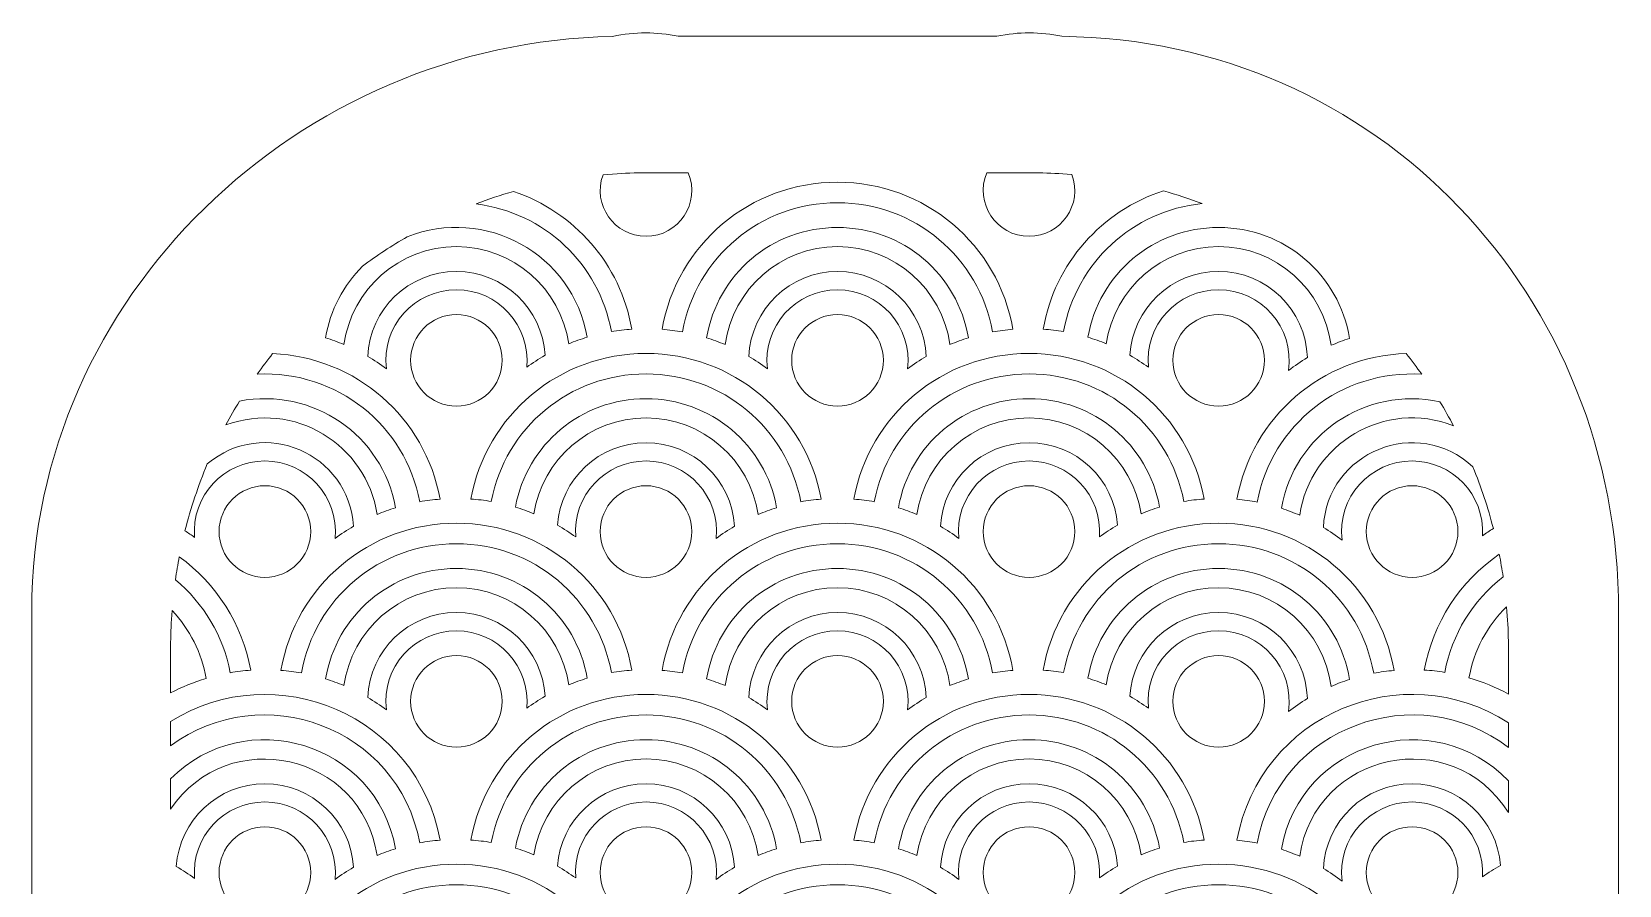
# Model space of a CAD drawing. Header units: inches. Extents: x 98 to 769, y 116 to 749.
# Drawn here: x 512.5 to 768.7, y 610.8 to 748.5 of the extents above; entities that cross this region are included whole.
import ezdxf

# ---------------------------------------------------------------- set-up
doc = ezdxf.new("R2010")
doc.units = ezdxf.units.IN
doc.header["$MEASUREMENT"] = 0
doc.layers.add('_U+0421_U+043B_U+043E_U+0439 1', color=7, linetype='Continuous')

# ---------------------------------------------------------------- blocks, each defined once
blk = doc.blocks.new('block 2')
at = {"layer": '_U+0421_U+043B_U+043E_U+0439 1', "color": 1, "lineweight": 9, "true_color": 0xff0000}
for points, knots in [([(678.78, 747.8), (675.3, 748.53), (671.77, 748.54), (668.29, 747.83), (668.29, 747.83), (616.84, 747.83), (616.84, 747.83), (613.38, 748.53), (609.82, 748.54), (606.26, 747.78), (555.7, 746.87), (512.5, 705.7), (512.51, 655.1), (512.51, 655.1), (512.51, 116.17), (512.51, 116.17), (512.51, 116.17), (614.71, 116.17), (614.71, 116.17), (614.71, 116.17), (614.71, 128.71), (614.71, 128.71), (614.71, 137.46), (621.82, 144.58), (630.57, 144.58), (630.57, 144.58), (655.19, 144.58), (655.19, 144.58), (663.94, 144.58), (671.06, 137.46), (671.06, 128.71), (671.06, 128.71), (671.06, 116.17), (671.06, 116.17), (671.06, 116.17), (768.63, 116.17), (768.63, 116.17), (768.63, 116.17), (768.63, 654.9), (768.63, 654.9), (768.74, 705.8), (729.77, 747.26), (678.78, 747.8)], [0, 0, 0, 0, 1, 1, 1, 2, 2, 2, 3, 3, 3, 4, 4, 4, 5, 5, 5, 6, 6, 6, 7, 7, 7, 8, 8, 8, 9, 9, 9, 10, 10, 10, 11, 11, 11, 12, 12, 12, 13, 13, 13, 14, 14, 14, 14]), ([(604.71, 725.45), (609.1, 725.84), (611.12, 725.77), (618.47, 725.77), (620.51, 720.9), (616.91, 715.52), (611.65, 715.52), (606.56, 715.52), (602.92, 720.6), (604.71, 725.45)], [0, 0, 0, 0, 1, 1, 1, 2, 2, 2, 3, 3, 3, 3]), ([(680.39, 725.5), (682.22, 720.63), (678.59, 715.52), (673.48, 715.52), (668.22, 715.52), (664.61, 720.9), (666.66, 725.77), (674.79, 725.77), (676.22, 725.83), (680.39, 725.5)], [0, 0, 0, 0, 1, 1, 1, 2, 2, 2, 3, 3, 3, 3]), ([(609.36, 700.53), (608.25, 700.45), (607.15, 700.32), (606.07, 700.14), (604.07, 711.11), (595.22, 719.39), (584.22, 720.74), (586.2, 721.5), (588.21, 722.17), (590.25, 722.76), (600.05, 719.48), (607.52, 711.08), (609.36, 700.53)], [0, 0, 0, 0, 1, 1, 1, 2, 2, 2, 3, 3, 3, 4, 4, 4, 4]), ([(670.88, 700.51), (669.77, 700.42), (668.67, 700.28), (667.59, 700.09), (665.42, 712.12), (655.02, 720.94), (642.56, 720.94), (630.1, 720.94), (619.7, 712.12), (617.54, 700.09), (616.46, 700.28), (615.36, 700.42), (614.25, 700.51), (616.63, 714.18), (628.45, 724.26), (642.56, 724.26), (656.67, 724.26), (668.5, 714.18), (670.88, 700.51)], [0, 0, 0, 0, 1, 1, 1, 2, 2, 2, 3, 3, 3, 4, 4, 4, 5, 5, 5, 6, 6, 6, 6]), ([(701.4, 720.8), (690.16, 719.64), (681.08, 711.27), (679.05, 700.14), (677.97, 700.32), (676.88, 700.45), (675.76, 700.53), (677.63, 711.19), (685.22, 719.65), (695.17, 722.86), (697.28, 722.26), (699.35, 721.57), (701.4, 720.8)], [0, 0, 0, 0, 1, 1, 1, 2, 2, 2, 3, 3, 3, 4, 4, 4, 4]), ([(602.16, 699.22), (601.14, 698.92), (600.15, 698.57), (599.18, 698.17), (597.88, 707.02), (590.26, 713.85), (581.05, 713.85), (571.8, 713.85), (564.15, 706.96), (562.9, 698.05), (561.93, 698.45), (560.94, 698.82), (559.93, 699.13), (560.69, 703.65), (562.83, 707.64), (565.9, 710.7), (568.22, 712.42), (570.63, 714), (573.11, 715.44), (585.62, 720.38), (599.8, 712.8), (602.16, 699.22)], [0, 0, 0, 0, 1, 1, 1, 2, 2, 2, 3, 3, 3, 4, 4, 4, 5, 5, 5, 6, 6, 6, 7, 7, 7, 7]), ([(660.71, 698.05), (659.46, 706.96), (651.81, 713.85), (642.56, 713.85), (633.31, 713.85), (625.66, 706.96), (624.42, 698.05), (623.45, 698.45), (622.45, 698.82), (621.44, 699.13), (623.17, 709.39), (631.98, 716.94), (642.56, 716.94), (653.15, 716.94), (661.95, 709.39), (663.68, 699.13), (662.67, 698.82), (661.68, 698.45), (660.71, 698.05)], [0, 0, 0, 0, 1, 1, 1, 2, 2, 2, 3, 3, 3, 4, 4, 4, 5, 5, 5, 6, 6, 6, 6]), ([(722.24, 697.92), (721.05, 706.9), (713.37, 713.85), (704.07, 713.85), (694.87, 713.85), (687.25, 707.02), (685.95, 698.17), (684.97, 698.57), (683.98, 698.92), (682.97, 699.22), (684.74, 709.43), (693.52, 716.94), (704.07, 716.94), (714.69, 716.94), (723.52, 709.34), (725.21, 699.04), (724.2, 698.71), (723.21, 698.34), (722.24, 697.92)], [0, 0, 0, 0, 1, 1, 1, 2, 2, 2, 3, 3, 3, 4, 4, 4, 5, 5, 5, 6, 6, 6, 6]), ([(581.05, 706.89), (574.31, 706.89), (568.92, 701.01), (569.74, 694.14), (568.78, 694.86), (567.78, 695.52), (566.74, 696.13), (567.07, 703.75), (573.35, 709.84), (581.05, 709.84), (588.69, 709.84), (594.93, 703.84), (595.35, 696.31), (594.33, 695.72), (593.34, 695.08), (592.39, 694.39), (593.04, 701.12), (587.73, 706.89), (581.05, 706.89)], [0, 0, 0, 0, 1, 1, 1, 2, 2, 2, 3, 3, 3, 4, 4, 4, 5, 5, 5, 6, 6, 6, 6]), ([(642.56, 709.84), (650.26, 709.84), (656.54, 703.75), (656.88, 696.13), (655.84, 695.52), (654.83, 694.86), (653.87, 694.14), (654.69, 701.05), (649.26, 706.89), (642.56, 706.89), (635.83, 706.89), (630.43, 701.01), (631.26, 694.14), (630.29, 694.86), (629.29, 695.52), (628.25, 696.13), (628.58, 703.74), (634.86, 709.84), (642.56, 709.84)], [0, 0, 0, 0, 1, 1, 1, 2, 2, 2, 3, 3, 3, 4, 4, 4, 5, 5, 5, 6, 6, 6, 6]), ([(704.07, 706.89), (697.43, 706.89), (692.08, 701.16), (692.74, 694.39), (691.78, 695.08), (690.79, 695.72), (689.77, 696.31), (690.19, 703.84), (696.44, 709.85), (704.07, 709.85), (711.84, 709.85), (718.16, 703.65), (718.4, 695.95), (717.34, 695.31), (716.32, 694.62), (715.34, 693.87), (716.35, 700.87), (710.88, 706.89), (704.07, 706.89)], [0, 0, 0, 0, 1, 1, 1, 2, 2, 2, 3, 3, 3, 4, 4, 4, 5, 5, 5, 6, 6, 6, 6]), ([(573.66, 695.5), (573.66, 699.58), (576.97, 702.89), (581.05, 702.89), (585.13, 702.89), (588.44, 699.58), (588.44, 695.5), (588.44, 691.42), (585.13, 688.1), (581.05, 688.1), (576.97, 688.1), (573.66, 691.42), (573.66, 695.5)], [0, 0, 0, 0, 1, 1, 1, 2, 2, 2, 3, 3, 3, 4, 4, 4, 4]), ([(635.17, 695.5), (635.17, 699.58), (638.48, 702.89), (642.56, 702.89), (646.64, 702.89), (649.96, 699.58), (649.96, 695.5), (649.96, 691.42), (646.64, 688.1), (642.56, 688.1), (638.48, 688.1), (635.17, 691.42), (635.17, 695.5)], [0, 0, 0, 0, 1, 1, 1, 2, 2, 2, 3, 3, 3, 4, 4, 4, 4]), ([(704.07, 688.1), (700, 688.1), (696.68, 691.42), (696.68, 695.5), (696.68, 699.58), (700, 702.89), (704.07, 702.89), (708.15, 702.89), (711.47, 699.58), (711.47, 695.5), (711.47, 691.42), (708.15, 688.1), (704.07, 688.1)], [0, 0, 0, 0, 1, 1, 1, 2, 2, 2, 3, 3, 3, 4, 4, 4, 4]), ([(551.39, 696.59), (564.87, 696.01), (576.01, 686.25), (578.41, 673.09), (577.3, 673), (576.2, 672.86), (575.13, 672.67), (572.8, 684.99), (561.82, 693.87), (548.91, 693.27), (549.71, 694.4), (550.53, 695.5), (551.39, 696.59)], [0, 0, 0, 0, 1, 1, 1, 2, 2, 2, 3, 3, 3, 4, 4, 4, 4]), ([(611.65, 696.61), (625.68, 696.61), (637.45, 686.65), (639.92, 673.09), (638.81, 673), (637.72, 672.86), (636.64, 672.67), (634.38, 684.58), (624.03, 693.3), (611.65, 693.3), (599.28, 693.3), (588.94, 684.61), (586.67, 672.72), (585.59, 672.9), (584.49, 673.03), (583.37, 673.11), (585.85, 686.66), (597.62, 696.61), (611.65, 696.61)], [0, 0, 0, 0, 1, 1, 1, 2, 2, 2, 3, 3, 3, 4, 4, 4, 5, 5, 5, 6, 6, 6, 6]), ([(673.48, 696.61), (687.5, 696.61), (699.27, 686.66), (701.75, 673.11), (700.64, 673.03), (699.54, 672.9), (698.46, 672.72), (696.18, 684.61), (685.84, 693.3), (673.48, 693.3), (661.09, 693.3), (650.74, 684.58), (648.49, 672.67), (647.41, 672.86), (646.31, 673), (645.2, 673.09), (647.67, 686.65), (659.44, 696.61), (673.48, 696.61)], [0, 0, 0, 0, 1, 1, 1, 2, 2, 2, 3, 3, 3, 4, 4, 4, 5, 5, 5, 6, 6, 6, 6]), ([(710.3, 672.61), (709.23, 672.82), (708.14, 672.97), (707.03, 673.07), (709.43, 686.34), (720.74, 696.16), (734.36, 696.59), (735.23, 695.5), (736.06, 694.38), (736.86, 693.25), (723.8, 694.03), (712.63, 685.07), (710.3, 672.61)], [0, 0, 0, 0, 1, 1, 1, 2, 2, 2, 3, 3, 3, 4, 4, 4, 4]), ([(546.03, 688.91), (557.87, 691.18), (569.12, 683.46), (571.23, 671.71), (570.21, 671.39), (569.22, 671.03), (568.25, 670.62), (566.53, 681.9), (554.87, 689.13), (543.83, 685.06), (544.52, 686.37), (545.26, 687.65), (546.03, 688.91)], [0, 0, 0, 0, 1, 1, 1, 2, 2, 2, 3, 3, 3, 4, 4, 4, 4]), ([(629.76, 670.62), (628.42, 679.43), (620.82, 686.2), (611.65, 686.2), (602.52, 686.2), (594.94, 679.49), (593.55, 670.74), (592.58, 671.14), (591.59, 671.5), (590.57, 671.8), (592.42, 681.9), (601.17, 689.3), (611.65, 689.3), (622.16, 689.3), (630.92, 681.85), (632.74, 671.71), (631.72, 671.39), (630.73, 671.03), (629.76, 670.62)], [0, 0, 0, 0, 1, 1, 1, 2, 2, 2, 3, 3, 3, 4, 4, 4, 5, 5, 5, 6, 6, 6, 6]), ([(691.57, 670.74), (690.18, 679.49), (682.61, 686.21), (673.48, 686.21), (664.3, 686.21), (656.7, 679.43), (655.36, 670.62), (654.39, 671.03), (653.4, 671.39), (652.39, 671.71), (654.2, 681.86), (662.97, 689.3), (673.48, 689.3), (683.95, 689.3), (692.7, 681.9), (694.55, 671.8), (693.54, 671.5), (692.54, 671.14), (691.57, 670.74)], [0, 0, 0, 0, 1, 1, 1, 2, 2, 2, 3, 3, 3, 4, 4, 4, 5, 5, 5, 6, 6, 6, 6]), ([(742.01, 684.92), (730.89, 689.3), (718.85, 682.04), (717.17, 670.49), (716.21, 670.91), (715.21, 671.29), (714.2, 671.61), (716.27, 683.46), (727.68, 691.37), (739.79, 688.82), (740.57, 687.54), (741.31, 686.24), (742.01, 684.92)], [0, 0, 0, 0, 1, 1, 1, 2, 2, 2, 3, 3, 3, 4, 4, 4, 4]), ([(540.84, 678.77), (549.85, 686.45), (563.74, 680.48), (564.44, 668.71), (563.41, 668.11), (562.42, 667.46), (561.47, 666.75), (562.12, 673.56), (556.76, 679.25), (550.13, 679.25), (543.56, 679.25), (538.23, 673.64), (538.79, 666.92), (538.28, 667.29), (537.77, 667.64), (537.24, 667.98), (538.17, 671.67), (539.38, 675.27), (540.84, 678.77)], [0, 0, 0, 0, 1, 1, 1, 2, 2, 2, 3, 3, 3, 4, 4, 4, 5, 5, 5, 6, 6, 6, 6]), ([(748.42, 668.34), (747.82, 667.97), (747.23, 667.59), (746.66, 667.19), (747.06, 673.85), (741.74, 679.25), (735.31, 679.25), (728.57, 679.25), (723.17, 673.37), (724, 666.48), (723.04, 667.22), (722.04, 667.9), (720.99, 668.53), (721.56, 680.71), (736.21, 686.69), (745.13, 678.28), (746.45, 675.06), (747.55, 671.74), (748.42, 668.34)], [0, 0, 0, 0, 1, 1, 1, 2, 2, 2, 3, 3, 3, 4, 4, 4, 5, 5, 5, 6, 6, 6, 6]), ([(611.65, 679.25), (605.12, 679.25), (599.78, 673.71), (600.3, 666.99), (599.35, 667.67), (598.37, 668.31), (597.35, 668.89), (597.89, 676.32), (604.08, 682.2), (611.65, 682.2), (619.27, 682.2), (625.5, 676.22), (625.95, 668.71), (624.92, 668.11), (623.93, 667.46), (622.98, 666.75), (623.64, 673.5), (618.31, 679.25), (611.65, 679.25)], [0, 0, 0, 0, 1, 1, 1, 2, 2, 2, 3, 3, 3, 4, 4, 4, 5, 5, 5, 6, 6, 6, 6]), ([(673.48, 679.25), (666.82, 679.25), (661.49, 673.51), (662.14, 666.75), (661.19, 667.46), (660.2, 668.11), (659.17, 668.71), (659.62, 676.22), (665.85, 682.2), (673.48, 682.2), (681.04, 682.2), (687.24, 676.32), (687.77, 668.89), (686.75, 668.31), (685.77, 667.67), (684.83, 666.99), (685.34, 673.69), (680.02, 679.25), (673.48, 679.25)], [0, 0, 0, 0, 1, 1, 1, 2, 2, 2, 3, 3, 3, 4, 4, 4, 5, 5, 5, 6, 6, 6, 6]), ([(542.74, 667.86), (542.74, 671.93), (546.06, 675.25), (550.13, 675.25), (554.21, 675.25), (557.53, 671.93), (557.53, 667.86), (557.53, 663.78), (554.21, 660.46), (550.13, 660.46), (546.06, 660.46), (542.74, 663.78), (542.74, 667.86)], [0, 0, 0, 0, 1, 1, 1, 2, 2, 2, 3, 3, 3, 4, 4, 4, 4]), ([(604.25, 667.86), (604.25, 671.93), (607.57, 675.25), (611.65, 675.25), (615.73, 675.25), (619.04, 671.93), (619.04, 667.86), (619.04, 663.78), (615.73, 660.46), (611.65, 660.46), (607.57, 660.46), (604.25, 663.78), (604.25, 667.86)], [0, 0, 0, 0, 1, 1, 1, 2, 2, 2, 3, 3, 3, 4, 4, 4, 4]), ([(673.48, 660.46), (669.4, 660.46), (666.08, 663.78), (666.08, 667.86), (666.08, 671.94), (669.4, 675.25), (673.48, 675.25), (677.55, 675.25), (680.87, 671.94), (680.87, 667.86), (680.87, 663.78), (677.55, 660.46), (673.48, 660.46)], [0, 0, 0, 0, 1, 1, 1, 2, 2, 2, 3, 3, 3, 4, 4, 4, 4]), ([(727.91, 667.86), (727.91, 671.93), (731.23, 675.25), (735.31, 675.25), (739.38, 675.25), (742.7, 671.93), (742.7, 667.86), (742.7, 663.78), (739.38, 660.46), (735.31, 660.46), (731.23, 660.46), (727.91, 663.78), (727.91, 667.86)], [0, 0, 0, 0, 1, 1, 1, 2, 2, 2, 3, 3, 3, 4, 4, 4, 4]), ([(581.05, 669.2), (595.15, 669.2), (606.97, 659.14), (609.36, 645.47), (608.25, 645.4), (607.15, 645.27), (606.07, 645.08), (603.88, 657.09), (593.49, 665.89), (581.05, 665.89), (568.59, 665.89), (558.19, 657.06), (556.02, 645.03), (554.94, 645.23), (553.85, 645.37), (552.73, 645.45), (555.11, 659.13), (566.93, 669.2), (581.05, 669.2)], [0, 0, 0, 0, 1, 1, 1, 2, 2, 2, 3, 3, 3, 4, 4, 4, 5, 5, 5, 6, 6, 6, 6]), ([(642.56, 669.2), (656.67, 669.2), (668.5, 659.13), (670.88, 645.45), (669.77, 645.37), (668.67, 645.23), (667.59, 645.03), (665.42, 657.06), (655.02, 665.89), (642.56, 665.89), (630.1, 665.89), (619.7, 657.06), (617.54, 645.03), (616.46, 645.23), (615.36, 645.37), (614.25, 645.45), (616.63, 659.13), (628.45, 669.2), (642.56, 669.2)], [0, 0, 0, 0, 1, 1, 1, 2, 2, 2, 3, 3, 3, 4, 4, 4, 5, 5, 5, 6, 6, 6, 6]), ([(732.39, 645.43), (731.28, 645.33), (730.19, 645.19), (729.11, 644.98), (726.97, 657.04), (716.55, 665.89), (704.07, 665.89), (691.63, 665.89), (681.24, 657.09), (679.06, 645.08), (677.98, 645.27), (676.88, 645.4), (675.76, 645.48), (678.15, 659.14), (689.97, 669.2), (704.08, 669.2), (718.19, 669.2), (730.02, 659.12), (732.39, 645.43)], [0, 0, 0, 0, 1, 1, 1, 2, 2, 2, 3, 3, 3, 4, 4, 4, 5, 5, 5, 6, 6, 6, 6]), ([(547.84, 645.47), (546.73, 645.39), (545.63, 645.26), (544.54, 645.07), (543.45, 650.96), (540.27, 656.29), (535.69, 660.08), (535.87, 661.32), (536.08, 662.55), (536.31, 663.78), (542.27, 659.48), (546.51, 652.96), (547.84, 645.47)], [0, 0, 0, 0, 1, 1, 1, 2, 2, 2, 3, 3, 3, 4, 4, 4, 4]), ([(737.28, 645.5), (738.64, 653.12), (743.03, 659.85), (749.38, 664.19), (749.61, 662.98), (749.82, 661.77), (750, 660.55), (745.09, 656.74), (741.73, 651.27), (740.59, 645.13), (739.49, 645.31), (738.39, 645.43), (737.28, 645.5)], [0, 0, 0, 0, 1, 1, 1, 2, 2, 2, 3, 3, 3, 4, 4, 4, 4]), ([(581.05, 661.89), (591.6, 661.89), (600.39, 654.38), (602.16, 644.17), (601.14, 643.87), (600.15, 643.51), (599.18, 643.12), (597.88, 651.97), (590.26, 658.79), (581.05, 658.79), (571.8, 658.79), (564.15, 651.91), (562.9, 642.99), (561.93, 643.4), (560.94, 643.76), (559.93, 644.08), (561.66, 654.33), (570.47, 661.89), (581.05, 661.89)], [0, 0, 0, 0, 1, 1, 1, 2, 2, 2, 3, 3, 3, 4, 4, 4, 5, 5, 5, 6, 6, 6, 6]), ([(660.71, 642.99), (659.46, 651.9), (651.81, 658.79), (642.56, 658.79), (633.31, 658.79), (625.66, 651.9), (624.42, 642.99), (623.45, 643.4), (622.45, 643.76), (621.44, 644.08), (623.17, 654.33), (631.98, 661.89), (642.56, 661.89), (653.15, 661.89), (661.95, 654.33), (663.68, 644.08), (662.67, 643.76), (661.68, 643.4), (660.71, 642.99)], [0, 0, 0, 0, 1, 1, 1, 2, 2, 2, 3, 3, 3, 4, 4, 4, 5, 5, 5, 6, 6, 6, 6]), ([(722.24, 642.87), (721.05, 651.84), (713.37, 658.79), (704.07, 658.79), (694.87, 658.79), (687.25, 651.97), (685.95, 643.12), (684.97, 643.51), (683.98, 643.87), (682.97, 644.17), (684.74, 654.38), (693.52, 661.89), (704.07, 661.89), (714.69, 661.89), (723.52, 654.29), (725.21, 643.98), (724.2, 643.66), (723.21, 643.29), (722.24, 642.87)], [0, 0, 0, 0, 1, 1, 1, 2, 2, 2, 3, 3, 3, 4, 4, 4, 5, 5, 5, 6, 6, 6, 6]), ([(535.16, 655.1), (537.99, 652.08), (539.93, 648.27), (540.65, 644.15), (538.67, 643.55), (536.74, 642.77), (534.91, 641.81), (534.91, 649.8), (534.85, 651.07), (535.16, 655.1)], [0, 0, 0, 0, 1, 1, 1, 2, 2, 2, 3, 3, 3, 3]), ([(581.05, 654.79), (588.69, 654.79), (594.93, 648.79), (595.35, 641.26), (594.33, 640.67), (593.34, 640.03), (592.39, 639.34), (593.05, 646.07), (587.73, 651.84), (581.05, 651.84), (574.32, 651.84), (568.92, 645.96), (569.75, 639.09), (568.78, 639.81), (567.78, 640.47), (566.74, 641.07), (567.07, 648.69), (573.35, 654.79), (581.05, 654.79)], [0, 0, 0, 0, 1, 1, 1, 2, 2, 2, 3, 3, 3, 4, 4, 4, 5, 5, 5, 6, 6, 6, 6]), ([(642.56, 651.84), (635.84, 651.84), (630.44, 645.98), (631.26, 639.09), (630.29, 639.8), (629.29, 640.47), (628.25, 641.07), (628.58, 648.69), (634.86, 654.79), (642.56, 654.79), (650.26, 654.79), (656.54, 648.69), (656.88, 641.08), (655.84, 640.47), (654.83, 639.81), (653.87, 639.09), (654.69, 646), (649.26, 651.84), (642.56, 651.84)], [0, 0, 0, 0, 1, 1, 1, 2, 2, 2, 3, 3, 3, 4, 4, 4, 5, 5, 5, 6, 6, 6, 6]), ([(704.07, 651.84), (697.42, 651.84), (692.08, 646.11), (692.74, 639.34), (691.78, 640.03), (690.79, 640.67), (689.77, 641.26), (690.19, 648.79), (696.44, 654.79), (704.07, 654.79), (711.84, 654.79), (718.16, 648.6), (718.4, 640.9), (717.34, 640.26), (716.32, 639.57), (715.34, 638.82), (716.35, 645.82), (710.88, 651.84), (704.07, 651.84)], [0, 0, 0, 0, 1, 1, 1, 2, 2, 2, 3, 3, 3, 4, 4, 4, 5, 5, 5, 6, 6, 6, 6]), ([(744.49, 644.24), (745.27, 648.64), (747.41, 652.64), (750.56, 655.73), (750.92, 651.5), (750.85, 649.75), (750.85, 641.62), (748.83, 642.71), (746.7, 643.59), (744.49, 644.24)], [0, 0, 0, 0, 1, 1, 1, 2, 2, 2, 3, 3, 3, 3]), ([(578.41, 618.04), (577.3, 617.95), (576.2, 617.81), (575.13, 617.61), (571.58, 636.38), (549.66, 644.2), (534.91, 633.24), (534.91, 633.24), (534.91, 637.19), (534.91, 637.19), (551.94, 647.83), (574.74, 638.16), (578.41, 618.04)], [0, 0, 0, 0, 1, 1, 1, 2, 2, 2, 3, 3, 3, 4, 4, 4, 4]), ([(573.66, 640.45), (573.66, 644.52), (576.97, 647.84), (581.05, 647.84), (585.13, 647.84), (588.44, 644.52), (588.44, 640.45), (588.44, 636.37), (585.13, 633.05), (581.05, 633.05), (576.97, 633.05), (573.66, 636.37), (573.66, 640.45)], [0, 0, 0, 0, 1, 1, 1, 2, 2, 2, 3, 3, 3, 4, 4, 4, 4]), ([(642.56, 633.05), (638.49, 633.05), (635.17, 636.37), (635.17, 640.45), (635.17, 644.52), (638.48, 647.84), (642.56, 647.84), (646.64, 647.84), (649.96, 644.52), (649.96, 640.45), (649.96, 636.37), (646.64, 633.05), (642.56, 633.05)], [0, 0, 0, 0, 1, 1, 1, 2, 2, 2, 3, 3, 3, 4, 4, 4, 4]), ([(704.07, 633.05), (700, 633.05), (696.68, 636.37), (696.68, 640.45), (696.68, 644.52), (700, 647.84), (704.07, 647.84), (708.15, 647.84), (711.47, 644.52), (711.47, 640.45), (711.47, 636.37), (708.15, 633.05), (704.07, 633.05)], [0, 0, 0, 0, 1, 1, 1, 2, 2, 2, 3, 3, 3, 4, 4, 4, 4]), ([(710.3, 617.56), (709.23, 617.77), (708.14, 617.92), (707.03, 618.02), (710.7, 638.3), (733.79, 647.95), (750.85, 636.99), (750.85, 636.99), (750.85, 632.99), (750.85, 632.99), (736.09, 644.34), (713.84, 636.48), (710.3, 617.56)], [0, 0, 0, 0, 1, 1, 1, 2, 2, 2, 3, 3, 3, 4, 4, 4, 4]), ([(611.65, 641.56), (625.68, 641.56), (637.45, 631.6), (639.92, 618.04), (638.81, 617.95), (637.72, 617.81), (636.64, 617.61), (634.38, 629.53), (624.03, 638.25), (611.65, 638.25), (599.28, 638.25), (588.94, 629.56), (586.67, 617.67), (585.59, 617.85), (584.49, 617.98), (583.37, 618.06), (585.85, 631.61), (597.62, 641.56), (611.65, 641.56)], [0, 0, 0, 0, 1, 1, 1, 2, 2, 2, 3, 3, 3, 4, 4, 4, 5, 5, 5, 6, 6, 6, 6]), ([(701.75, 618.06), (700.64, 617.98), (699.54, 617.85), (698.46, 617.67), (696.18, 629.56), (685.84, 638.25), (673.48, 638.25), (661.09, 638.25), (650.74, 629.53), (648.49, 617.61), (647.41, 617.81), (646.31, 617.95), (645.2, 618.04), (647.67, 631.6), (659.44, 641.56), (673.48, 641.56), (687.5, 641.56), (699.27, 631.61), (701.75, 618.06)], [0, 0, 0, 0, 1, 1, 1, 2, 2, 2, 3, 3, 3, 4, 4, 4, 5, 5, 5, 6, 6, 6, 6]), ([(534.91, 627.93), (546.94, 640.04), (568.13, 633.9), (571.22, 616.65), (570.21, 616.34), (569.22, 615.98), (568.25, 615.57), (565.75, 632.02), (544.25, 636.9), (534.91, 623.03), (534.91, 623.03), (534.91, 627.93), (534.91, 627.93)], [0, 0, 0, 0, 1, 1, 1, 2, 2, 2, 3, 3, 3, 4, 4, 4, 4]), ([(717.17, 615.44), (716.21, 615.86), (715.21, 616.23), (714.2, 616.56), (717.26, 634.09), (738.93, 640.13), (750.85, 627.61), (750.85, 627.61), (750.85, 622.5), (750.85, 622.5), (741.77, 637.01), (719.61, 632.26), (717.17, 615.44)], [0, 0, 0, 0, 1, 1, 1, 2, 2, 2, 3, 3, 3, 4, 4, 4, 4]), ([(611.65, 634.25), (622.16, 634.25), (630.92, 626.8), (632.74, 616.65), (631.72, 616.34), (630.73, 615.98), (629.76, 615.57), (628.42, 624.38), (620.82, 631.15), (611.65, 631.15), (602.52, 631.15), (594.94, 624.44), (593.55, 615.69), (592.58, 616.09), (591.59, 616.44), (590.57, 616.75), (592.42, 626.85), (601.17, 634.25), (611.65, 634.25)], [0, 0, 0, 0, 1, 1, 1, 2, 2, 2, 3, 3, 3, 4, 4, 4, 5, 5, 5, 6, 6, 6, 6]), ([(691.57, 615.69), (690.18, 624.44), (682.61, 631.15), (673.48, 631.15), (664.3, 631.15), (656.7, 624.38), (655.36, 615.57), (654.39, 615.98), (653.4, 616.34), (652.39, 616.66), (654.2, 626.8), (662.97, 634.25), (673.48, 634.25), (683.95, 634.25), (692.7, 626.85), (694.55, 616.75), (693.54, 616.44), (692.54, 616.09), (691.57, 615.69)], [0, 0, 0, 0, 1, 1, 1, 2, 2, 2, 3, 3, 3, 4, 4, 4, 5, 5, 5, 6, 6, 6, 6]), ([(550.13, 627.15), (557.76, 627.15), (563.99, 621.17), (564.44, 613.66), (563.41, 613.06), (562.42, 612.41), (561.47, 611.7), (562.12, 618.5), (556.76, 624.2), (550.13, 624.2), (543.56, 624.2), (538.23, 618.59), (538.79, 611.86), (537.84, 612.55), (536.86, 613.19), (535.84, 613.78), (536.34, 621.24), (542.55, 627.15), (550.13, 627.15)], [0, 0, 0, 0, 1, 1, 1, 2, 2, 2, 3, 3, 3, 4, 4, 4, 5, 5, 5, 6, 6, 6, 6]), ([(611.65, 627.15), (619.27, 627.15), (625.5, 621.17), (625.95, 613.66), (624.93, 613.06), (623.93, 612.4), (622.98, 611.7), (623.64, 618.45), (618.31, 624.2), (611.65, 624.2), (605.12, 624.2), (599.79, 618.66), (600.3, 611.93), (599.35, 612.62), (598.37, 613.25), (597.35, 613.84), (597.89, 621.27), (604.08, 627.15), (611.65, 627.15)], [0, 0, 0, 0, 1, 1, 1, 2, 2, 2, 3, 3, 3, 4, 4, 4, 5, 5, 5, 6, 6, 6, 6]), ([(673.48, 624.2), (666.82, 624.2), (661.49, 618.46), (662.14, 611.7), (661.19, 612.4), (660.2, 613.06), (659.17, 613.66), (659.62, 621.17), (665.85, 627.15), (673.48, 627.15), (681.04, 627.15), (687.24, 621.27), (687.77, 613.84), (686.75, 613.26), (685.77, 612.62), (684.83, 611.94), (685.34, 618.63), (680.02, 624.2), (673.48, 624.2)], [0, 0, 0, 0, 1, 1, 1, 2, 2, 2, 3, 3, 3, 4, 4, 4, 5, 5, 5, 6, 6, 6, 6]), ([(735.31, 624.2), (728.57, 624.2), (723.17, 618.32), (724, 611.43), (723.04, 612.17), (722.04, 612.85), (720.99, 613.47), (721.35, 621.07), (727.62, 627.15), (735.31, 627.15), (742.83, 627.15), (749, 621.33), (749.59, 613.96), (748.58, 613.4), (747.6, 612.79), (746.67, 612.13), (747.06, 618.8), (741.74, 624.2), (735.31, 624.2)], [0, 0, 0, 0, 1, 1, 1, 2, 2, 2, 3, 3, 3, 4, 4, 4, 5, 5, 5, 6, 6, 6, 6]), ([(542.74, 612.8), (542.74, 616.88), (546.06, 620.2), (550.13, 620.2), (554.21, 620.2), (557.53, 616.88), (557.53, 612.8), (557.53, 608.73), (554.21, 605.41), (550.13, 605.41), (546.06, 605.41), (542.74, 608.73), (542.74, 612.8)], [0, 0, 0, 0, 1, 1, 1, 2, 2, 2, 3, 3, 3, 4, 4, 4, 4]), ([(604.25, 612.8), (604.25, 616.88), (607.57, 620.2), (611.65, 620.2), (615.73, 620.2), (619.04, 616.88), (619.04, 612.8), (619.04, 608.73), (615.73, 605.41), (611.65, 605.41), (607.57, 605.41), (604.25, 608.73), (604.25, 612.8)], [0, 0, 0, 0, 1, 1, 1, 2, 2, 2, 3, 3, 3, 4, 4, 4, 4]), ([(673.48, 605.41), (669.4, 605.41), (666.08, 608.73), (666.08, 612.8), (666.08, 616.88), (669.4, 620.2), (673.48, 620.2), (677.55, 620.2), (680.87, 616.88), (680.87, 612.8), (680.87, 608.73), (677.55, 605.41), (673.48, 605.41)], [0, 0, 0, 0, 1, 1, 1, 2, 2, 2, 3, 3, 3, 4, 4, 4, 4]), ([(727.91, 612.8), (727.91, 616.88), (731.23, 620.2), (735.31, 620.2), (739.38, 620.2), (742.7, 616.88), (742.7, 612.8), (742.7, 608.73), (739.38, 605.41), (735.31, 605.41), (731.23, 605.41), (727.91, 608.73), (727.91, 612.8)], [0, 0, 0, 0, 1, 1, 1, 2, 2, 2, 3, 3, 3, 4, 4, 4, 4]), ([(581.05, 614.15), (595.15, 614.15), (606.97, 604.09), (609.36, 590.42), (608.25, 590.35), (607.15, 590.21), (606.07, 590.03), (603.88, 602.04), (593.49, 610.84), (581.05, 610.84), (568.59, 610.84), (558.19, 602.01), (556.02, 589.98), (554.94, 590.17), (553.85, 590.31), (552.73, 590.4), (555.11, 604.08), (566.93, 614.15), (581.05, 614.15)], [0, 0, 0, 0, 1, 1, 1, 2, 2, 2, 3, 3, 3, 4, 4, 4, 5, 5, 5, 6, 6, 6, 6]), ([(670.88, 590.4), (669.77, 590.31), (668.67, 590.17), (667.59, 589.98), (665.42, 602.01), (655.02, 610.84), (642.56, 610.84), (630.1, 610.84), (619.7, 602.01), (617.54, 589.98), (616.46, 590.17), (615.36, 590.31), (614.25, 590.4), (616.63, 604.08), (628.45, 614.15), (642.56, 614.15), (656.67, 614.15), (668.5, 604.08), (670.88, 590.4)], [0, 0, 0, 0, 1, 1, 1, 2, 2, 2, 3, 3, 3, 4, 4, 4, 5, 5, 5, 6, 6, 6, 6]), ([(732.39, 590.38), (731.28, 590.28), (730.19, 590.13), (729.11, 589.93), (726.97, 601.99), (716.55, 610.84), (704.07, 610.84), (691.63, 610.84), (681.24, 602.04), (679.06, 590.03), (677.98, 590.21), (676.88, 590.35), (675.76, 590.42), (678.15, 604.09), (689.97, 614.15), (704.08, 614.15), (718.19, 614.15), (730.02, 604.07), (732.39, 590.38)], [0, 0, 0, 0, 1, 1, 1, 2, 2, 2, 3, 3, 3, 4, 4, 4, 5, 5, 5, 6, 6, 6, 6])]:
    blk.add_open_spline(points, degree=3, knots=knots, dxfattribs=at)

msp = doc.modelspace()

# ---------------------------------------------------------------- block references
at = {"layer": '_U+0421_U+043B_U+043E_U+0439 1'}
msp.add_blockref('block 2', (0, 0), dxfattribs=at)

doc.saveas('drawing.dxf')
